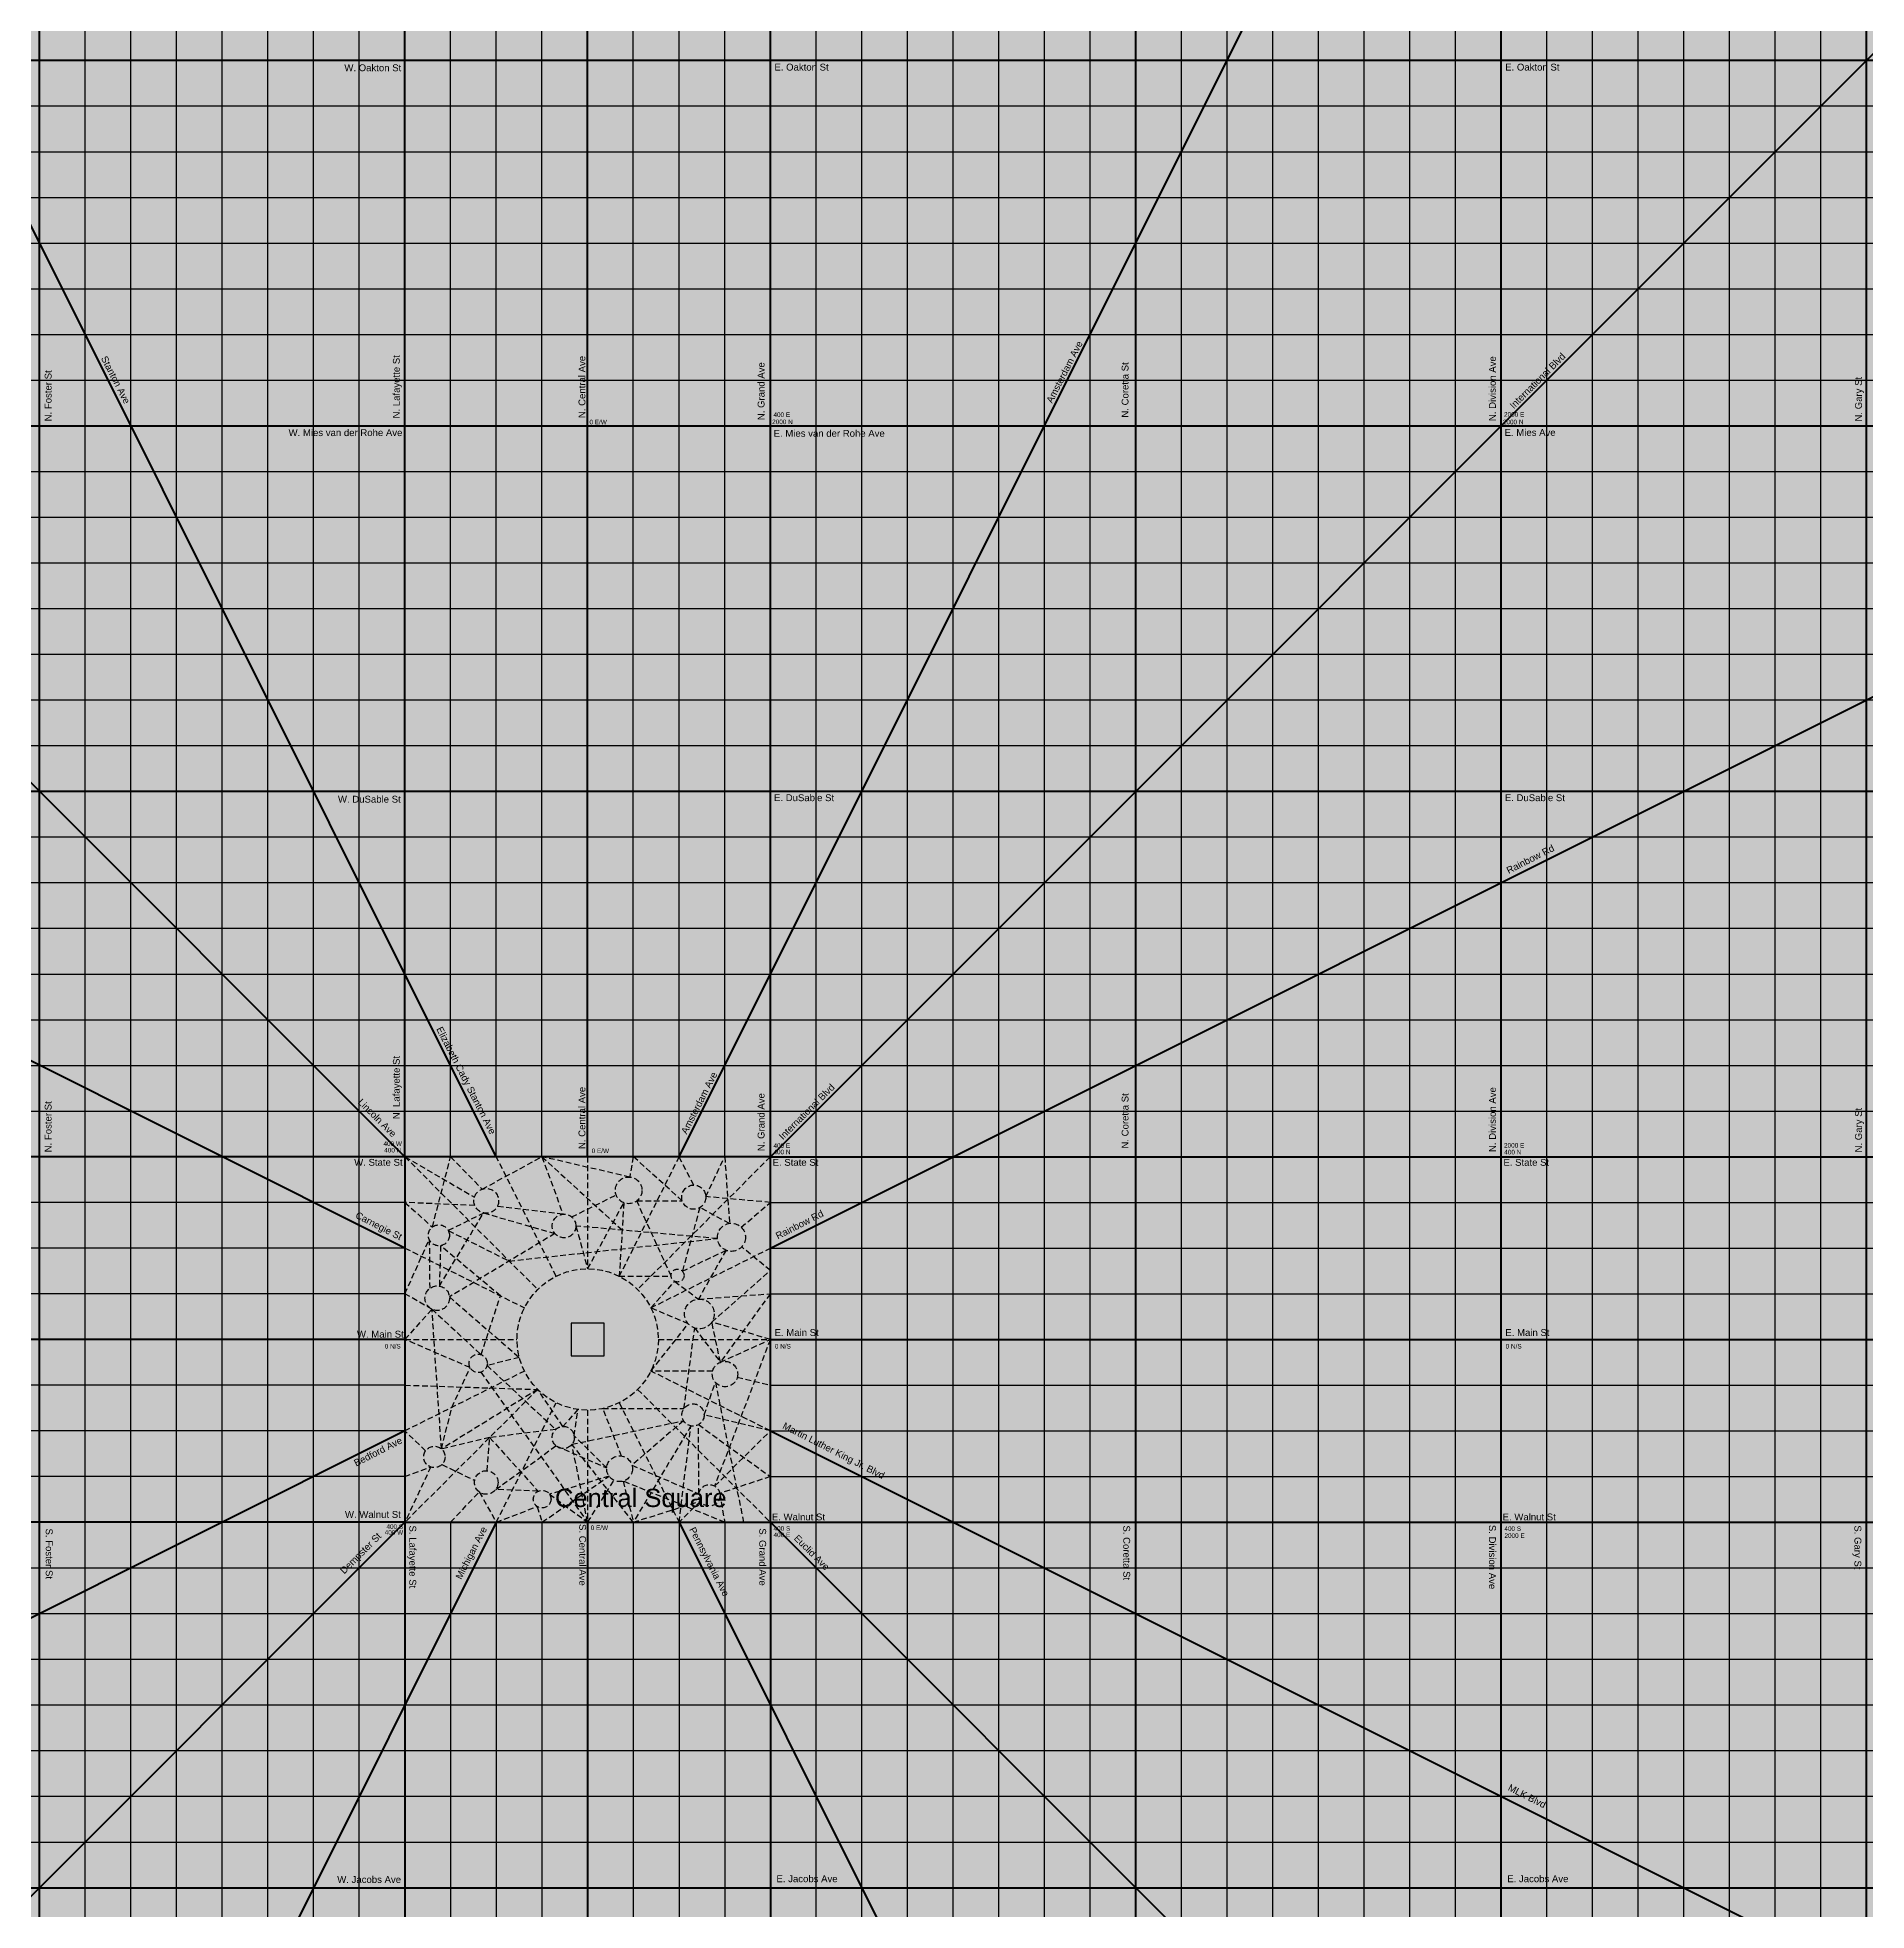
# Model space of a CAD drawing. Header units: inches. Extents: x -196 to 213, y -195 to 213.
# Drawn here: x -16.1 to 64, y -17 to 65 of the extents above; entities that cross this region are included whole.
import ezdxf

# ---------------------------------------------------------------- set-up
doc = ezdxf.new("R2010")
doc.units = ezdxf.units.IN
doc.header["$MEASUREMENT"] = 0
doc.linetypes.add('DASHED2', pattern=[0.375, 0.25, -0.125])
doc.layers.add('concrete-stone', color=7, linetype='Continuous', lineweight=30, true_color=0xcccccc)
doc.layers.add('grass', color=7, linetype='Continuous', lineweight=30, true_color=0x42cd13)
for name, color, linetype, lineweight in [('dia-major-st', 7, 'Continuous', 80), ('features', 7, 'Continuous', 25), ('streets-major', 7, 'Continuous', 80), ('streets-minor', 7, 'Continuous', 30), ('text', 7, 'Continuous', 30), ('walking-path-major', 7, 'DASHED2', 25), ('walking-paths', 7, 'DASHED2', 25), ('zone-mixed', 1, 'Continuous', 0), ('zone-other', 31, 'Continuous', 0)]:
    doc.layers.add(name, color=color, linetype=linetype, lineweight=lineweight)
doc.styles.get("Standard").update_dxf_attribs({"font": 'arial.ttf'})

msp = doc.modelspace()

# ---------------------------------------------------------------- hatches: boundary and pattern name
at = {"layer": 'concrete-stone', "transparency": 33554544}
h = msp.add_hatch(color=256, dxfattribs=at)
h.dxf.hatch_style = 1
h.paths.add_polyline_path([(4.905, 8, 1), (11.095, 8, 1)])
h.paths.add_polyline_path([(7.281, 8.719), (8.719, 8.719), (8.719, 7.281), (7.281, 7.281)], flags=16)
h.paths.add_polyline_path([(12.242, 9.119, 1), (13.544, 9.119, 1)])
h.paths.add_polyline_path([(12.223, 10.799, 1), (11.656, 10.799, 1)])
h.paths.add_polyline_path([(14.911, 12.473, 1), (13.681, 12.473, 1)])
h.paths.add_polyline_path([(13.457, 6.486, 1), (14.569, 6.486, 1)])
h.paths.add_polyline_path([(12.127, 4.696, 1), (13.102, 4.696, 1)])
h.paths.add_polyline_path([(8.834, 2.339, 1), (9.96, 2.339, 1)])
h.paths.add_polyline_path([(7.414, 3.709, 1), (6.446, 3.709, 1)])
h.paths.add_polyline_path([(13.795, 1.176, 1), (12.863, 1.176, 1)])
h.paths.add_polyline_path([(5.621, 1.01, 1), (6.395, 1.01, 1)])
h.paths.add_polyline_path([(4.075, 1.739, 1), (3.045, 1.739, 1)])
h.paths.add_polyline_path([(1.756, 2.858, 1), (0.821, 2.858, 1)])
h.paths.add_polyline_path([(2.806, 6.953, 1), (3.608, 6.953, 1)])
h.paths.add_polyline_path([(0.876, 9.809, 1), (1.952, 9.809, 1)])
h.paths.add_polyline_path([(1.026, 12.56, 1), (1.947, 12.56, 1)])
h.paths.add_polyline_path([(3.018, 14.068, 1), (4.103, 14.068, 1)])
h.paths.add_polyline_path([(6.45, 12.969, 1), (7.485, 12.969, 1)])
h.paths.add_polyline_path([(10.378, 14.528, 1), (9.211, 14.528, 1)])
h.paths.add_polyline_path([(13.176, 14.23, 1), (12.117, 14.23, 1)])
at = {"layer": 'concrete-stone', "transparency": 33554613}
h = msp.add_hatch(color=256, dxfattribs=at)
h.dxf.hatch_style = 1
h.paths.add_polyline_path([(8.719, 8.719), (7.281, 8.719), (7.281, 7.281), (8.719, 7.281)])
at = {"layer": 'grass', "transparency": 33554579}
h = msp.add_hatch(color=256, dxfattribs=at)
h.dxf.hatch_style = 1
h.paths.add_polyline_path([(0, 0), (16, 0), (16, 16), (0, 16)])
h.paths.add_polyline_path([(2.806, 6.953, -1), (3.608, 6.953, -1)], flags=16)
h.paths.add_polyline_path([(1.756, 2.858, -1), (0.821, 2.858, -1)], flags=16)
h.paths.add_polyline_path([(0.876, 9.809, -1), (1.952, 9.809, -1)], flags=16)
h.paths.add_polyline_path([(4.075, 1.739, -1), (3.045, 1.739, -1)], flags=16)
h.paths.add_polyline_path([(4.905, 8, -1), (11.095, 8, -1)], flags=16)
h.paths.add_polyline_path([(7.414, 3.709, -1), (6.446, 3.709, -1)], flags=16)
h.paths.add_polyline_path([(6.395, 1.01, -1), (5.621, 1.01, -1)], flags=16)
h.paths.add_polyline_path([(7.281, 7.281), (7.281, 8.719), (8.719, 8.719), (8.719, 7.281)], flags=0)
h.paths.add_polyline_path([(1.026, 12.56, -1), (1.947, 12.56, -1)], flags=16)
h.paths.add_polyline_path([(9.96, 2.339, -1), (8.834, 2.339, -1)], flags=16)
h.paths.add_polyline_path([(3.018, 14.068, -1), (4.103, 14.068, -1)], flags=16)
h.paths.add_polyline_path([(6.45, 12.969, -1), (7.485, 12.969, -1)], flags=16)
h.paths.add_polyline_path([(13.102, 4.696, -1), (12.127, 4.696, -1)], flags=16)
h.paths.add_polyline_path([(12.242, 9.119, -1), (13.544, 9.119, -1)], flags=16)
h.paths.add_polyline_path([(11.656, 10.799, -1), (12.223, 10.799, -1)], flags=16)
h.paths.add_polyline_path([(9.211, 14.528, -1), (10.378, 14.528, -1)], flags=16)
h.paths.add_polyline_path([(13.457, 6.486, -1), (14.569, 6.486, -1)], flags=16)
h.paths.add_polyline_path([(13.795, 1.176, -1), (12.863, 1.176, -1)], flags=16)
h.paths.add_polyline_path([(12.117, 14.23, -1), (13.176, 14.23, -1)], flags=16)
h.paths.add_polyline_path([(13.681, 12.473, -1), (14.911, 12.473, -1)], flags=16)
at = {"layer": 'zone-mixed', "transparency": 33554559}
h = msp.add_hatch(color=210, dxfattribs=at)
h.dxf.hatch_style = 1
h.paths.add_polyline_path([(144, 112), (112, 112), (112, 144), (-128, 144), (-128, -128), (144, -128)])
h.paths.add_polyline_path([(-80, -80), (-80, 96), (96, 96), (96, -80)], flags=16)
h.paths.add_polyline_path([(-48, -48), (-48, 64), (64, 64), (64, -48)], flags=0)
h.paths.add_polyline_path([(-16, -16), (-16, 32), (32, 32), (32, -16)], flags=0)
h.paths.add_polyline_path([(-8, -6), (-8, 22), (0, 22), (0, 16), (16, 16), (16, 0), (0, 0), (0, -6)], flags=0)
h = msp.add_hatch(color=231, dxfattribs=at)
h.dxf.hatch_style = 1
h.paths.add_polyline_path([(96, 96), (-80, 96), (-80, -80), (96, -80)])
h.paths.add_polyline_path([(64, -48), (-48, -48), (-48, 64), (64, 64)], flags=16)
h.paths.add_polyline_path([(32, -16), (-16, -16), (-16, 32), (32, 32)], flags=0)
h.paths.add_polyline_path([(16, 0), (0, 0), (0, -6), (-8, -6), (-8, 22), (0, 22), (0, 16), (16, 16)], flags=0)
h = msp.add_hatch(color=21, dxfattribs=at)
h.dxf.hatch_style = 1
h.paths.add_polyline_path([(64, 64), (-48, 64), (-48, -48), (64, -48)])
h.paths.add_polyline_path([(-16, -16), (-16, 32), (32, 32), (32, -16)], flags=16)
h.paths.add_polyline_path([(-8, -6), (-8, 22), (0, 22), (0, 16), (16, 16), (16, 0), (0, 0), (0, -6)], flags=0)
h = msp.add_hatch(color=256, dxfattribs=at)
h.dxf.hatch_style = 1
h.paths.add_polyline_path([(32, 32), (-16, 32), (-16, -16), (32, -16)])
h.paths.add_polyline_path([(0, 0), (0, -6), (-8, -6), (-8, 22), (0, 22), (0, 16), (16, 16), (16, 0)], flags=16)
at = {"layer": 'zone-other', "transparency": 33554559}
h = msp.add_hatch(color=2, dxfattribs=at)
h.dxf.hatch_style = 1
h.paths.add_polyline_path([(0, 16), (0, 22), (-8, 22), (-8, -6), (0, -6), (0, 0)])

# ---------------------------------------------------------------- linework, layer by layer
at = {"layer": 'dia-major-st'}
for p, q in [((4, 16), (-92, 208)), ((0, 16), (-160, 176)), ((12, 16), (92, 176)), ((16, 16), (142, 142)), ((0, 12), (-192, 108)), ((16, 12), (208, 108)), ((0, 4), (-192, -92)), ((16, 4), (208, -92)), ((0, 0), (-192, -192)), ((4, 0), (-92, -192)), ((12, 0), (108, -192)), ((16, 0), (208, -192))]:
    msp.add_line(p, q, dxfattribs=at)
at = {"layer": 'features'}
msp.add_lwpolyline([(8.719, 8.719), (7.281, 8.719), (7.281, 7.281), (8.719, 7.281)], close=True, dxfattribs=at)
at = {"layer": 'streets-major'}
for p, q in [((-16, -192), (-16, 208)), ((0, 16), (0, 208)), ((8, 16), (8, 208)), ((16, 16), (16, 208)), ((32, -192), (32, 208)), ((48, -192), (48, 208)), ((64, -192), (64, 176)), ((-192, 64), (208, 64)), ((-192, 48), (208, 48)), ((-192, 32), (208, 32)), ((0, 16), (-192, 16)), ((16, 16), (0, 16)), ((0, 16), (0, 0)), ((16, 0), (16, 16)), ((16, 16), (208, 16)), ((0, 8), (-192, 8)), ((16, 8), (208, 8)), ((0, 0), (-192, 0)), ((0, 0), (16, 0)), ((0, 0), (0, -192)), ((8, 0), (8, -192)), ((16, 0), (208, 0)), ((16, 0), (16, -192)), ((-192, -16), (208, -16))]:
    msp.add_line(p, q, dxfattribs=at)
at = {"layer": 'streets-minor'}
for p, q in [((-14, -192), (-14, 208)), ((-12, -192), (-12, 208)), ((-10, -192), (-10, 208)), ((-8, -192), (-8, 208)), ((-6, -192), (-6, 208)), ((-4, -192), (-4, 208)), ((-2, -192), (-2, 208)), ((2, 16), (2, 208)), ((4, 16), (4, 208)), ((6, 16), (6, 208)), ((10, 16), (10, 208)), ((12, 16), (12, 208)), ((14, 16), (14, 208)), ((18, -192), (18, 208)), ((20, -192), (20, 208)), ((22, -10), (22, 208)), ((24, -192), (24, 208)), ((26, -192), (26, 208)), ((28, -192), (28, 208)), ((30, -192), (30, 208)), ((34, -192), (34, 192)), ((36, -192), (36, 192)), ((38, -192), (38, 192)), ((40, -192), (40, 192)), ((42, -192), (42, 192)), ((44, -192), (44, 192)), ((46, -192), (46, 192)), ((50, -192), (50, 176)), ((52, -192), (52, 176)), ((54, -192), (54, 176)), ((56, -192), (56, 176)), ((58, -192), (58, 176)), ((60, -192), (60, 176)), ((62, -192), (62, 176)), ((-192, 62), (208, 62)), ((-192, 60), (208, 60)), ((-192, 58), (208, 58)), ((-192, 56), (208, 56)), ((-192, 54), (208, 54)), ((-192, 52), (208, 52)), ((-192, 50), (208, 50)), ((-192, 46), (208, 46)), ((-192, 44), (208, 44)), ((-192, 42), (208, 42)), ((-192, 40), (208, 40)), ((-192, 38), (208, 38)), ((-192, 36), (208, 36)), ((-192, 34), (208, 34)), ((-192, 30), (208, 30)), ((-192, 28), (208, 28)), ((-192, 26), (208, 26)), ((-192, 24), (208, 24)), ((-192, 22), (208, 22)), ((-192, 20), (208, 20)), ((-192, 18), (208, 18)), ((0, 14), (-192, 14)), ((16, 14), (208, 14)), ((0, 12), (-192, 12)), ((16, 12), (208, 12)), ((0, 10), (-192, 10)), ((16, 10), (208, 10)), ((0, 6), (-192, 6)), ((16, 6), (208, 6)), ((0, 4), (-192, 4)), ((16, 4), (208, 4)), ((0, 2), (-192, 2)), ((16, 2), (208, 2)), ((2, 0), (2, -192)), ((4, 0), (4, -192)), ((6, 0), (6, -192)), ((10, 0), (10, -192)), ((12, 0), (12, -192)), ((14, 0), (14, -192)), ((-192, -2), (208, -2)), ((-192, -4), (208, -4)), ((-192, -6), (208, -6)), ((-192, -8), (208, -8)), ((-192, -10), (208, -10)), ((22, -192), (22, -10)), ((-192, -12), (20, -12)), ((20, -12), (208, -12)), ((-192, -14), (208, -14))]:
    msp.add_line(p, q, dxfattribs=at)
at = {"layer": 'walking-path-major'}
for centre, radius in [((9.794, 14.528), 0.583), ((3.56, 14.068), 0.542), ((12.646, 14.23), 0.529), ((6.967, 12.969), 0.518), ((1.486, 12.56), 0.46), ((14.296, 12.473), 0.615), ((8, 8), 3.095), ((11.939, 10.799), 0.284), ((1.414, 9.809), 0.538), ((12.893, 9.119), 0.651), ((3.207, 6.953), 0.401), ((14.013, 6.486), 0.556), ((12.615, 4.696), 0.487), ((6.93, 3.709), 0.484), ((1.288, 2.858), 0.467), ((9.397, 2.339), 0.563), ((3.56, 1.739), 0.515), ((13.329, 1.176), 0.466), ((6.008, 1.01), 0.387)]:
    msp.add_circle(centre, radius, dxfattribs=at)
msp.add_open_spline([(0, 0), (0.333, 0), (0.667, 0), (1, 0)], degree=3, dxfattribs=at)
at = {"layer": 'walking-paths'}
for p, q in [((0, 16), (5.811, 10.189)), ((0, 16), (3.041, 14.226)), ((1.2, 12.921), (2, 16)), ((2, 16), (3.384, 14.581)), ((3.384, 14.581), (6, 16)), ((6.616, 10.768), (4, 16)), ((6, 16), (6.919, 13.485)), ((9.84, 15.11), (6, 16)), ((6, 16), (9.51, 12.788)), ((8, 16), (8, 11.095)), ((12, 16), (9.384, 10.768)), ((10, 16), (9.84, 15.11)), ((12.141, 14.072), (10, 16)), ((16, 16), (10.189, 10.189)), ((12.648, 14.759), (12, 16)), ((13.175, 14.254), (14, 16)), ((14, 16), (14.212, 13.082)), ((0, 14), (1.2, 12.921)), ((3.058, 13.862), (0, 14)), ((7.302, 13.364), (9.247, 14.326)), ((8, 11.095), (9.584, 13.984)), ((9.584, 13.984), (9.384, 10.768)), ((10.152, 14.068), (12.141, 14.072)), ((11.656, 10.779), (10.152, 14.068)), ((16, 14), (13.175, 14.254)), ((14.727, 12.912), (16, 14)), ((1.507, 10.339), (3.44, 13.539)), ((3.458, 13.535), (1.896, 12.77)), ((3.44, 13.539), (6.567, 12.641)), ((6.919, 13.485), (4.043, 13.822)), ((12.912, 13.773), (12.148, 10.991)), ((14.212, 13.082), (12.912, 13.773)), ((0, 10), (1.065, 12.374)), ((1.065, 12.374), (1.084, 10.235)), ((1.896, 12.77), (4.565, 11.435)), ((6.567, 12.641), (1.95, 9.861)), ((4.565, 11.435), (13.683, 12.418)), ((13.683, 12.418), (7.485, 12.967)), ((7.485, 12.967), (8, 11.095)), ((0, 12), (5.232, 9.384)), ((1.556, 12.105), (1.507, 10.339)), ((4.184, 9.908), (1.556, 12.105)), ((10.768, 9.384), (16, 12)), ((12.148, 10.991), (14.058, 11.905)), ((14.058, 11.905), (12.852, 9.768)), ((16, 11.017), (14.744, 12.051)), ((9.384, 10.768), (11.656, 10.779)), ((13.439, 8.765), (16, 11.017)), ((1.183, 9.323), (0, 10)), ((1.95, 9.861), (5.007, 7.21)), ((3.331, 7.334), (4.184, 9.908)), ((10.768, 9.384), (11.809, 10.547)), ((11.809, 10.547), (12.852, 9.768)), ((12.852, 9.768), (16, 10)), ((16, 10), (13.812, 7.005)), ((0, 8), (1.183, 9.323)), ((1.183, 9.323), (3.331, 7.334)), ((1.599, 3.207), (1.183, 9.323)), ((12.407, 8.687), (10.768, 9.384)), ((10.768, 6.616), (12.407, 8.687)), ((12.215, 4.974), (12.686, 8.502)), ((12.686, 8.502), (13.812, 7.005)), ((13.812, 7.005), (13.439, 8.765)), ((16, 8), (13.439, 8.765)), ((0, 8), (4.905, 8)), ((2.853, 6.766), (0, 8)), ((11.095, 8), (16, 8)), ((16, 8), (13.559, 1.582)), ((13.812, 7.005), (16, 8)), ((5.232, 6.616), (0, 4)), ((2.051, 5.025), (2.853, 6.766)), ((3.325, 6.57), (8, 0)), ((5.007, 7.21), (3.597, 6.862)), ((3.597, 6.862), (6.601, 4.063)), ((13.472, 6.617), (10.768, 6.616)), ((16, 4), (10.768, 6.616)), ((0, 6), (5.811, 5.811)), ((5.811, 5.811), (0, 0)), ((5.811, 5.811), (1.599, 3.207)), ((6.919, 4.192), (5.811, 5.811)), ((10.189, 5.811), (16, 0)), ((13.102, 4.699), (13.591, 6.124)), ((13.591, 6.124), (14.824, 0)), ((14.551, 6.346), (16, 6)), ((1.599, 3.207), (2.051, 5.025)), ((4, 0), (6.616, 5.232)), ((7.575, 4.934), (6.919, 4.192)), ((7.408, 3.785), (7.575, 4.934)), ((9.486, 2.895), (8.666, 4.977)), ((8.666, 4.977), (12.215, 4.974)), ((9.384, 5.232), (12, 0)), ((7.31, 3.41), (12.198, 4.443)), ((8, 4.905), (8, 0)), ((12.198, 4.443), (9.939, 2.492)), ((12.523, 4.217), (10, 0)), ((12, 0), (12.523, 4.217)), ((12.868, 1.243), (12.853, 4.271)), ((12.853, 4.271), (16, 2)), ((16, 4), (13.102, 4.699)), ((0.901, 3.119), (0, 4)), ((3.706, 3.706), (1.599, 3.207)), ((3.594, 2.253), (3.706, 3.706)), ((6.601, 4.063), (3.706, 3.706)), ((3.706, 3.706), (5.835, 1.357)), ((3.974, 1.433), (6.614, 3.343)), ((6.614, 3.343), (8.835, 2.376)), ((8, 0), (7.31, 3.41)), ((10, 0), (7.31, 3.41)), ((8.835, 2.376), (7.408, 3.785)), ((13.559, 1.582), (16, 4)), ((1.616, 2.525), (3.053, 1.83)), ((9.939, 2.492), (12.868, 1.243)), ((0, 2), (1.128, 2.419)), ((1.128, 2.419), (0, 0)), ((6, 0), (8.935, 2.016)), ((8.935, 2.016), (6.328, 1.228)), ((8, 0), (9.155, 1.83)), ((14, 0), (9.551, 1.797)), ((9.551, 1.797), (10, 0)), ((16, 2), (13.787, 1.263)), ((2, 0), (3.251, 1.328)), ((3.251, 1.328), (4, 0)), ((5.835, 1.357), (3.974, 1.433)), ((6.328, 1.228), (8, 0)), ((10, 0), (12.937, 0.924)), ((12.937, 0.924), (12, 0)), ((13.787, 1.263), (14, 0)), ((4, 0), (5.796, 0.686)), ((5.796, 0.686), (6, 0))]:
    msp.add_line(p, q, dxfattribs=at)

# ---------------------------------------------------------------- texts
at = {"layer": 'text'}
for s, height, p in [('W. Oakton St', 0.3, (-2.654, 63.523)), ('E. Oakton St', 0.3, (16.177, 63.551)), ('E. Oakton St', 0.3, (48.177, 63.551)), ('400 E', 0.2, (16.136, 48.386)), ('2000 E', 0.2, (48.127, 48.399)), ('W. Mies van der Rohe Ave', 0.3, (-5.096, 47.549)), ('0 E/W', 0.2, (8.08, 48.064)), ('2000 N', 0.2, (16.079, 48.072)), ('E. Mies van der Rohe Ave', 0.3, (16.143, 47.519)), ('2000 N', 0.2, (48.08, 48.066)), ('E. Mies Ave', 0.3, (48.15, 47.557)), ('W. DuSable St', 0.3, (-2.934, 31.503)), ('E. DuSable St', 0.3, (16.161, 31.567)), ('E. DuSable St', 0.3, (48.161, 31.567)), ('400 W', 0.2, (-0.94, 16.474)), ('400 E', 0.2, (16.136, 16.386)), ('2000 E', 0.2, (48.127, 16.399)), ('W. State St', 0.3, (-2.223, 15.605)), ('400 N', 0.2, (-0.908, 16.186)), ('0 E/W', 0.2, (8.176, 16.159)), ('E. State St', 0.3, (16.099, 15.603)), ('400 N', 0.2, (16.136, 16.11)), ('E. State St', 0.3, (48.099, 15.603)), ('400 N', 0.2, (48.137, 16.104)), ('W. Main St', 0.3, (-2.102, 8.082)), ('E. Main St', 0.3, (16.184, 8.154)), ('E. Main St', 0.3, (48.184, 8.154)), ('0 N/S', 0.2, (-0.884, 7.602)), ('0 N/S', 0.2, (16.197, 7.602)), ('0 N/S', 0.2, (48.197, 7.602)), ('Central Square', 0.8, (6.57, 0.665)), ('W. Walnut St', 0.3, (-2.627, 0.19)), ('E. Walnut St', 0.3, (16.065, 0.08)), ('E. Walnut St', 0.3, (48.065, 0.08)), ('400 W', 0.2, (-0.886, -0.547)), ('400 S', 0.2, (-0.81, -0.291)), ('0 E/W', 0.2, (8.133, -0.341)), ('400 E', 0.2, (16.141, -0.654)), ('400 S', 0.2, (16.141, -0.373)), ('400 S', 0.2, (48.142, -0.379)), ('2000 E', 0.2, (48.144, -0.687)), ('W. Jacobs Ave', 0.3, (-2.965, -15.792)), ('E. Jacobs Ave', 0.3, (16.267, -15.759)), ('E. Jacobs Ave', 0.3, (48.267, -15.759))]:
    msp.add_text(s, height=height, dxfattribs=at).set_placement(p)
for s, rotation, p in [('Amsterdam Ave', 63, (28.338, 48.961)), ('Stanton Ave', 297, (-13.321, 50.96)), ('N. Lafayette St', 90, (-0.228, 48.321)), ('N. Central Ave', 90, (7.9, 48.336)), ('N. Division Ave', 90, (47.768, 48.205)), ('International Blvd', 45, (48.552, 48.72)), ('N. Foster St', 90, (-15.476, 48.193)), ('N. Grand Ave', 90, (15.744, 48.245)), ('N. Coretta St', 90, (31.682, 48.357)), ('N. Gary St', 90, (63.797, 48.186)), ('Rainbow Rd', 27, (48.328, 28.377)), ('Elizabeth Cady Stanton Ave', 297, (1.363, 21.596)), ('N. Lafayette St', 90, (-0.228, 17.643)), ('Amsterdam Ave', 63, (12.338, 16.961)), ('N. Central Ave', 90, (7.9, 16.336)), ('International Blvd', 45, (16.552, 16.72)), ('N. Division Ave', 90, (47.768, 16.205)), ('N. Foster St', 90, (-15.476, 16.193)), ('Lincoln Ave', 315, (-2.089, 18.364)), ('N. Grand Ave', 90, (15.744, 16.245)), ('N. Coretta St', 90, (31.682, 16.357)), ('N. Gary St', 90, (63.797, 16.186)), ('Carnegie St', 333, (-2.199, 13.343)), ('Rainbow Rd', 27, (16.328, 12.377)), ('Martin Luther King Jr. Blvd', 333, (16.504, 4.123)), ('Bedford Ave', 27, (-2.138, 2.436)), ('S. Foster St', 270, (-15.727, -0.275)), ('Dempster St', 45, (-2.661, -2.29)), ('S. Lafayette St', 270, (0.191, -0.142)), ('Michigan Ave', 63, (2.465, -2.53)), ('S. Central Ave', 270, (7.631, -0.08)), ('Pennsylvania Ave', 297, (12.435, -0.311)), ('S. Grand Ave', 270, (15.514, -0.266)), ('Euclid Ave', 315, (17.008, -0.731)), ('S. Coretta St', 270, (31.454, -0.139)), ('S. Division Ave', 270, (47.468, -0.117)), ('S. Gary St', 270, (63.471, -0.136)), ('MLK Blvd', 333, (48.27, -11.717))]:
    msp.add_text(s, height=0.3, rotation=rotation, dxfattribs=at).set_placement(p)

doc.saveas('drawing.dxf')
